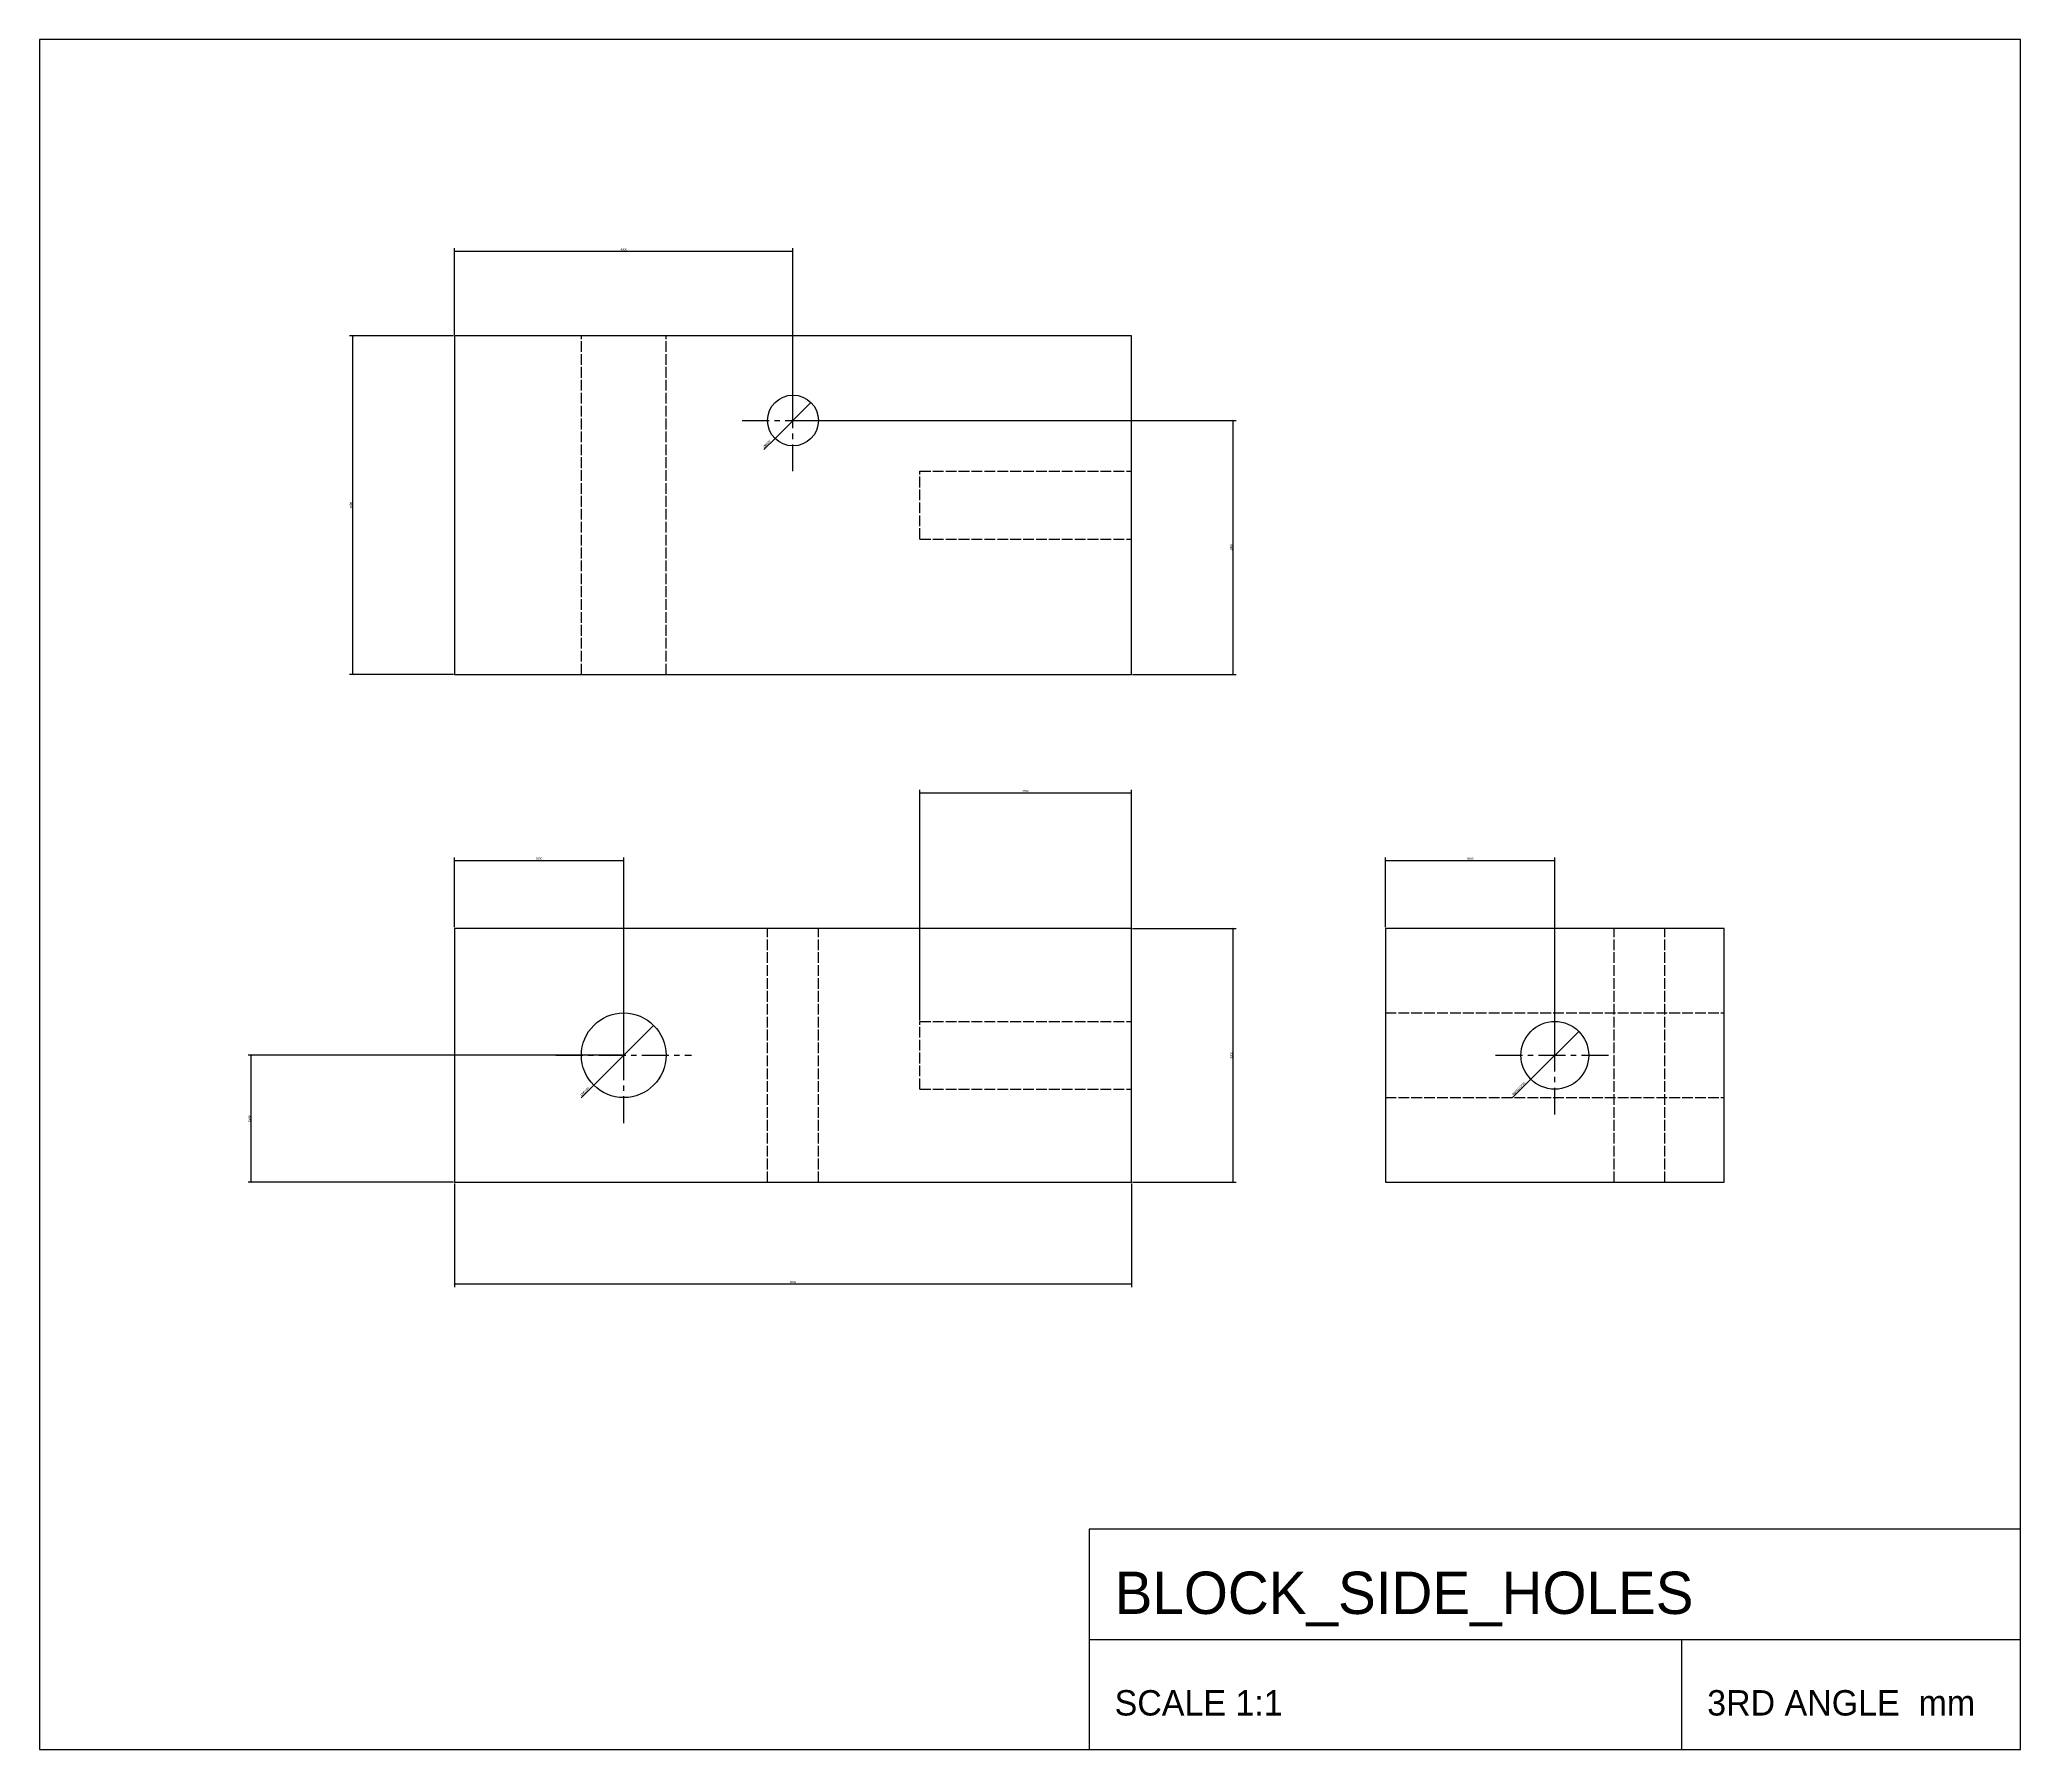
# Model space of a CAD drawing. Header units: millimetres. Extents: x -49 to 185, y -67 to 135.
import ezdxf

# ---------------------------------------------------------------- set-up
doc = ezdxf.new("R2010")
doc.units = ezdxf.units.MM
doc.linetypes.add('CENTER', pattern=[5.08, 3.175, -0.635, 0.635, -0.635])
doc.linetypes.add('DASHED', pattern=[1.524, 1.27, -0.254])
for name, color, linetype in [('CENTER', 1, 'CENTER'), ('DIM', 4, 'CONTINUOUS'), ('HIDDEN', 3, 'DASHED'), ('OUTLINE', 7, 'CONTINUOUS'), ('TITLE', 8, 'CONTINUOUS')]:
    doc.layers.add(name, color=color, linetype=linetype)
doc.styles.add('OpenSansCondensed-Light', font='OpenSansCondensed-Light.ttf')
doc.dimstyles.new('EZDXF', dxfattribs={"dimtxt": 0.25, "dimasz": 0.175, "dimexe": 0.375, "dimexo": 0.125, "dimgap": 0.1, "dimtad": 1, "dimlfac": 100, "dimzin": 12, "dimdsep": 46, "dimtxsty": 'OpenSansCondensed-Light', "dimblk": 'ARCHTICK', "dimcen": 2.5, "dimazin": 3, "dimtfac": 0.5, "dimtmove": 2, "dimatfit": 3})

# ---------------------------------------------------------------- blocks, each defined once
blk = doc.blocks.new('_ARCHTICK')
at = {"color": 0, "linetype": 'BYBLOCK', "const_width": 0.15}
blk.add_lwpolyline([(-0.5, -0.5), (0.5, 0.5)], dxfattribs=at)

msp = doc.modelspace()

# ---------------------------------------------------------------- linework, layer by layer
at = {"layer": 'CENTER'}
for p, q in [((40, 84), (40, 96)), ((34, 90), (46, 90)), ((20, 7), (20, 23)), ((130, 8), (130, 22)), ((12, 15), (28, 15)), ((123, 15), (137, 15))]:
    msp.add_line(p, q, dxfattribs=at)
at = {"layer": 'HIDDEN'}
for p, q in [((15, 60), (15, 100)), ((25, 60), (25, 100)), ((55, 84), (80, 84)), ((55, 76), (55, 84)), ((55, 76), (80, 76)), ((37, 0), (37, 30)), ((43, 0), (43, 30)), ((137, 0), (137, 30)), ((143, 0), (143, 30)), ((55, 19), (80, 19)), ((55, 11), (55, 19)), ((110, 20), (150, 20)), ((55, 11), (80, 11)), ((110, 10), (150, 10))]:
    msp.add_line(p, q, dxfattribs=at)
at = {"layer": 'OUTLINE'}
for p, q in [((80, 100), (0, 100)), ((0, 100), (0, 60)), ((80, 60), (80, 100)), ((0, 60), (80, 60)), ((80, 30), (0, 30)), ((0, 30), (0, 0)), ((80, 0), (80, 30)), ((150, 30), (110, 30)), ((110, 30), (110, 0)), ((150, 0), (150, 30)), ((0, 0), (80, 0)), ((110, 0), (150, 0))]:
    msp.add_line(p, q, dxfattribs=at)
for centre, radius in [((40, 90), 3), ((20, 15), 5), ((130, 15), 4)]:
    msp.add_circle(centre, radius, dxfattribs=at)
at = {"layer": 'TITLE'}
for p, q in [((185, 135), (-49, 135)), ((-49, 135), (-49, -67)), ((185, -67), (185, 135)), ((185, -41), (75, -41)), ((75, -41), (75, -67)), ((185, -67), (185, -41)), ((75, -54), (185, -54)), ((145, -67), (145, -54)), ((-49, -67), (185, -67)), ((75, -67), (185, -67))]:
    msp.add_line(p, q, dxfattribs=at)

# ---------------------------------------------------------------- texts
for s, height, p in [('BLOCK_SIDE_HOLES', 5, (78, -51)), ('SCALE 1:1', 3, (78, -63)), ('3RD ANGLE  mm', 3, (148, -63))]:
    msp.add_text(s, height=height, dxfattribs=at).set_placement(p)

# ---------------------------------------------------------------- dimensions: what is measured, and where the dimension line sits
at = {"layer": 'DIM'}
for base, p1, p2 in [((0, 110), (0, 100), (40, 90)), ((55, 46), (55, 19), (80, 19)), ((0, 38), (0, 30), (20, 15)), ((110, 38), (110, 30), (130, 15)), ((0, -12), (0, 0), (80, 0))]:
    msp.add_linear_dim(base=base, p1=p1, p2=p2, dimstyle='EZDXF', dxfattribs=at).render()
for base, p1, p2 in [((-12, 60), (0, 60), (0, 100)), ((92, 60), (80, 60), (40, 90)), ((92, 0), (80, 0), (80, 30)), ((-24, 0), (0, 0), (20, 15))]:
    msp.add_linear_dim(base=base, p1=p1, p2=p2, angle=90, dimstyle='EZDXF', dxfattribs=at).render()
for p1, p2, text in [((42.12132, 92.12132), (37.87868, 87.87868), '%%c<>'), ((23.53553, 18.53553), (16.46447, 11.46447), '%%c<>'), ((132.82843, 17.82843), (127.17157, 12.17157), '%%c<> DP25')]:
    msp.add_diameter_dim_2p(p1=p1, p2=p2, text=text, dimstyle='EZDXF', dxfattribs=at).render()

doc.saveas('drawing.dxf')
